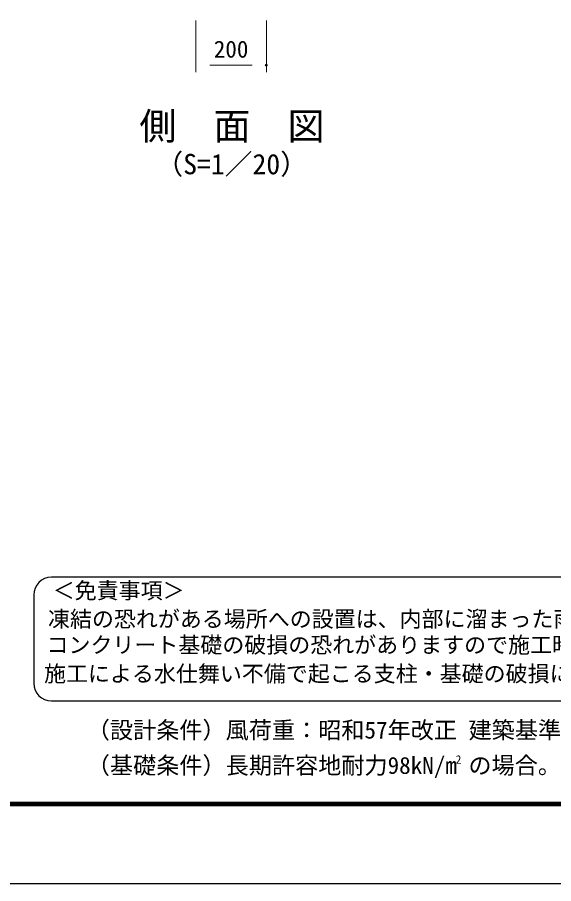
# Model space of a CAD drawing. Units: millimetres, scale not verified. Extents: x -4200 to 4200, y -2970 to 2970.
# Drawn here: x -529 to 991, y -2970 to -517 of the extents above; entities that cross this region are included whole.
import ezdxf
from ezdxf.enums import TextEntityAlignment as Align

# ---------------------------------------------------------------- set-up
doc = ezdxf.new("R2010")
doc.units = ezdxf.units.MM
doc.header["$LTSCALE"] = 10
doc.header["$PDMODE"] = 32
doc.header["$PDSIZE"] = 5
for name, color, linetype, lineweight in [('0-2_D-TTL-TXT', 7, 'Continuous', 25), ('0-3_D-TTL', 7, 'Continuous', 25), ('0-7_D-STR-DIM', 7, 'Continuous', 13)]:
    doc.layers.add(name, color=color, linetype=linetype, lineweight=lineweight)
doc.layers.add('0-9_Defpoints', color=7, linetype='Continuous')
doc.styles.add('ＭＳ ゴシック', font='')
doc.styles.get('ＭＳ ゴシック').set_extended_font_data('MS Gothic')

msp = doc.modelspace()

# ---------------------------------------------------------------- linework, layer by layer
at = {"layer": '0-2_D-TTL-TXT', "color": 2}
for p, q in [((2012.93, -2102.45), (-432.61, -2102.45)), ((-482.61, -2152.45), (-482.61, -2402.45)), ((-432.61, -2452.45), (2012.93, -2452.45))]:
    msp.add_line(p, q, dxfattribs=at)
for centre, start, end in [((-432.61, -2152.45), 90, 180), ((-432.61, -2402.45), 180, 270)]:
    msp.add_arc(centre, 50, start, end, dxfattribs=at)
at = {"layer": '0-3_D-TTL', "color": 2}
msp.add_lwpolyline([(-4200, 2970), (4200, 2970), (4200, -2970), (-4200, -2970)], close=True, dxfattribs=at)
at = {"layer": '0-3_D-TTL'}
for points in [[(-3930, 2750), (3930, 2750), (3930, -2750), (-3930, -2750)], [(-3927.5, 2747.5), (3927.5, 2747.5), (3927.5, -2747.5), (-3927.5, -2747.5)], [(-3925, 2745), (3925, 2745), (3925, -2745), (-3925, -2745)], [(-3922.5, 2742.5), (3922.5, 2742.5), (3922.5, -2742.5), (-3922.5, -2742.5)], [(-3920, 2740), (3920, 2740), (3920, -2740), (-3920, -2740)]]:
    msp.add_lwpolyline(points, close=True, dxfattribs=at)
at = {"layer": '0-7_D-STR-DIM'}
for p, q in [((-23.47, -526.02), (-23.47, -672.66)), ((176.53, -526.02), (176.53, -672.66)), ((16.53, -652.66), (136.53, -652.66))]:
    msp.add_line(p, q, dxfattribs=at)
at = {"layer": '0-9_Defpoints'}
msp.add_point((176.53, -652.66), dxfattribs=at)

# ---------------------------------------------------------------- texts
at = {"layer": '0-2_D-TTL-TXT', "style": 'ＭＳ ゴシック'}
for s, height, p in [('側\u3000面\u3000図', 76.98, (-183.37, -886.95)), ('（S=1／20）', 57.7, (-137.89, -978.93)), ('＜免責事項＞ \u3000\u3000', 45.67, (-428.91, -2176.62)), ('凍結の恐れがある場所への設置は、内部に溜まった雨水等の凍結融解により支柱の破損や', 45.67, (-442.43, -2257.12)), ('コンクリート基礎の破損の恐れがありますので施工時、水仕舞いを行ってください。', 45.67, (-446.54, -2330.54)), ('施工による水仕舞い不備で起こる支柱・基礎の破損について当社は責任を負いかねます。 ', 45.67, (-453.54, -2412.04)), ('（設計条件）風荷重：昭和57年改正 建築基準法・同施行令に基づく風圧力に準拠。', 48.09, (-332.45, -2573.6)), ('（基礎条件）長期許容地耐力98kN/m の場合。', 48.09, (-332.45, -2673.6)), ('2', 24.05, (713.02, -2637.79))]:
    msp.add_text(s, height=height, dxfattribs=at).set_placement(p, align=Align.BOTTOM_LEFT)
at = {"layer": '0-7_D-STR-DIM', "style": 'ＭＳ ゴシック'}
msp.add_text('200', height=48.09, dxfattribs=at).set_placement((27.53, -645.91), align=Align.BOTTOM_LEFT)

doc.saveas('drawing.dxf')
